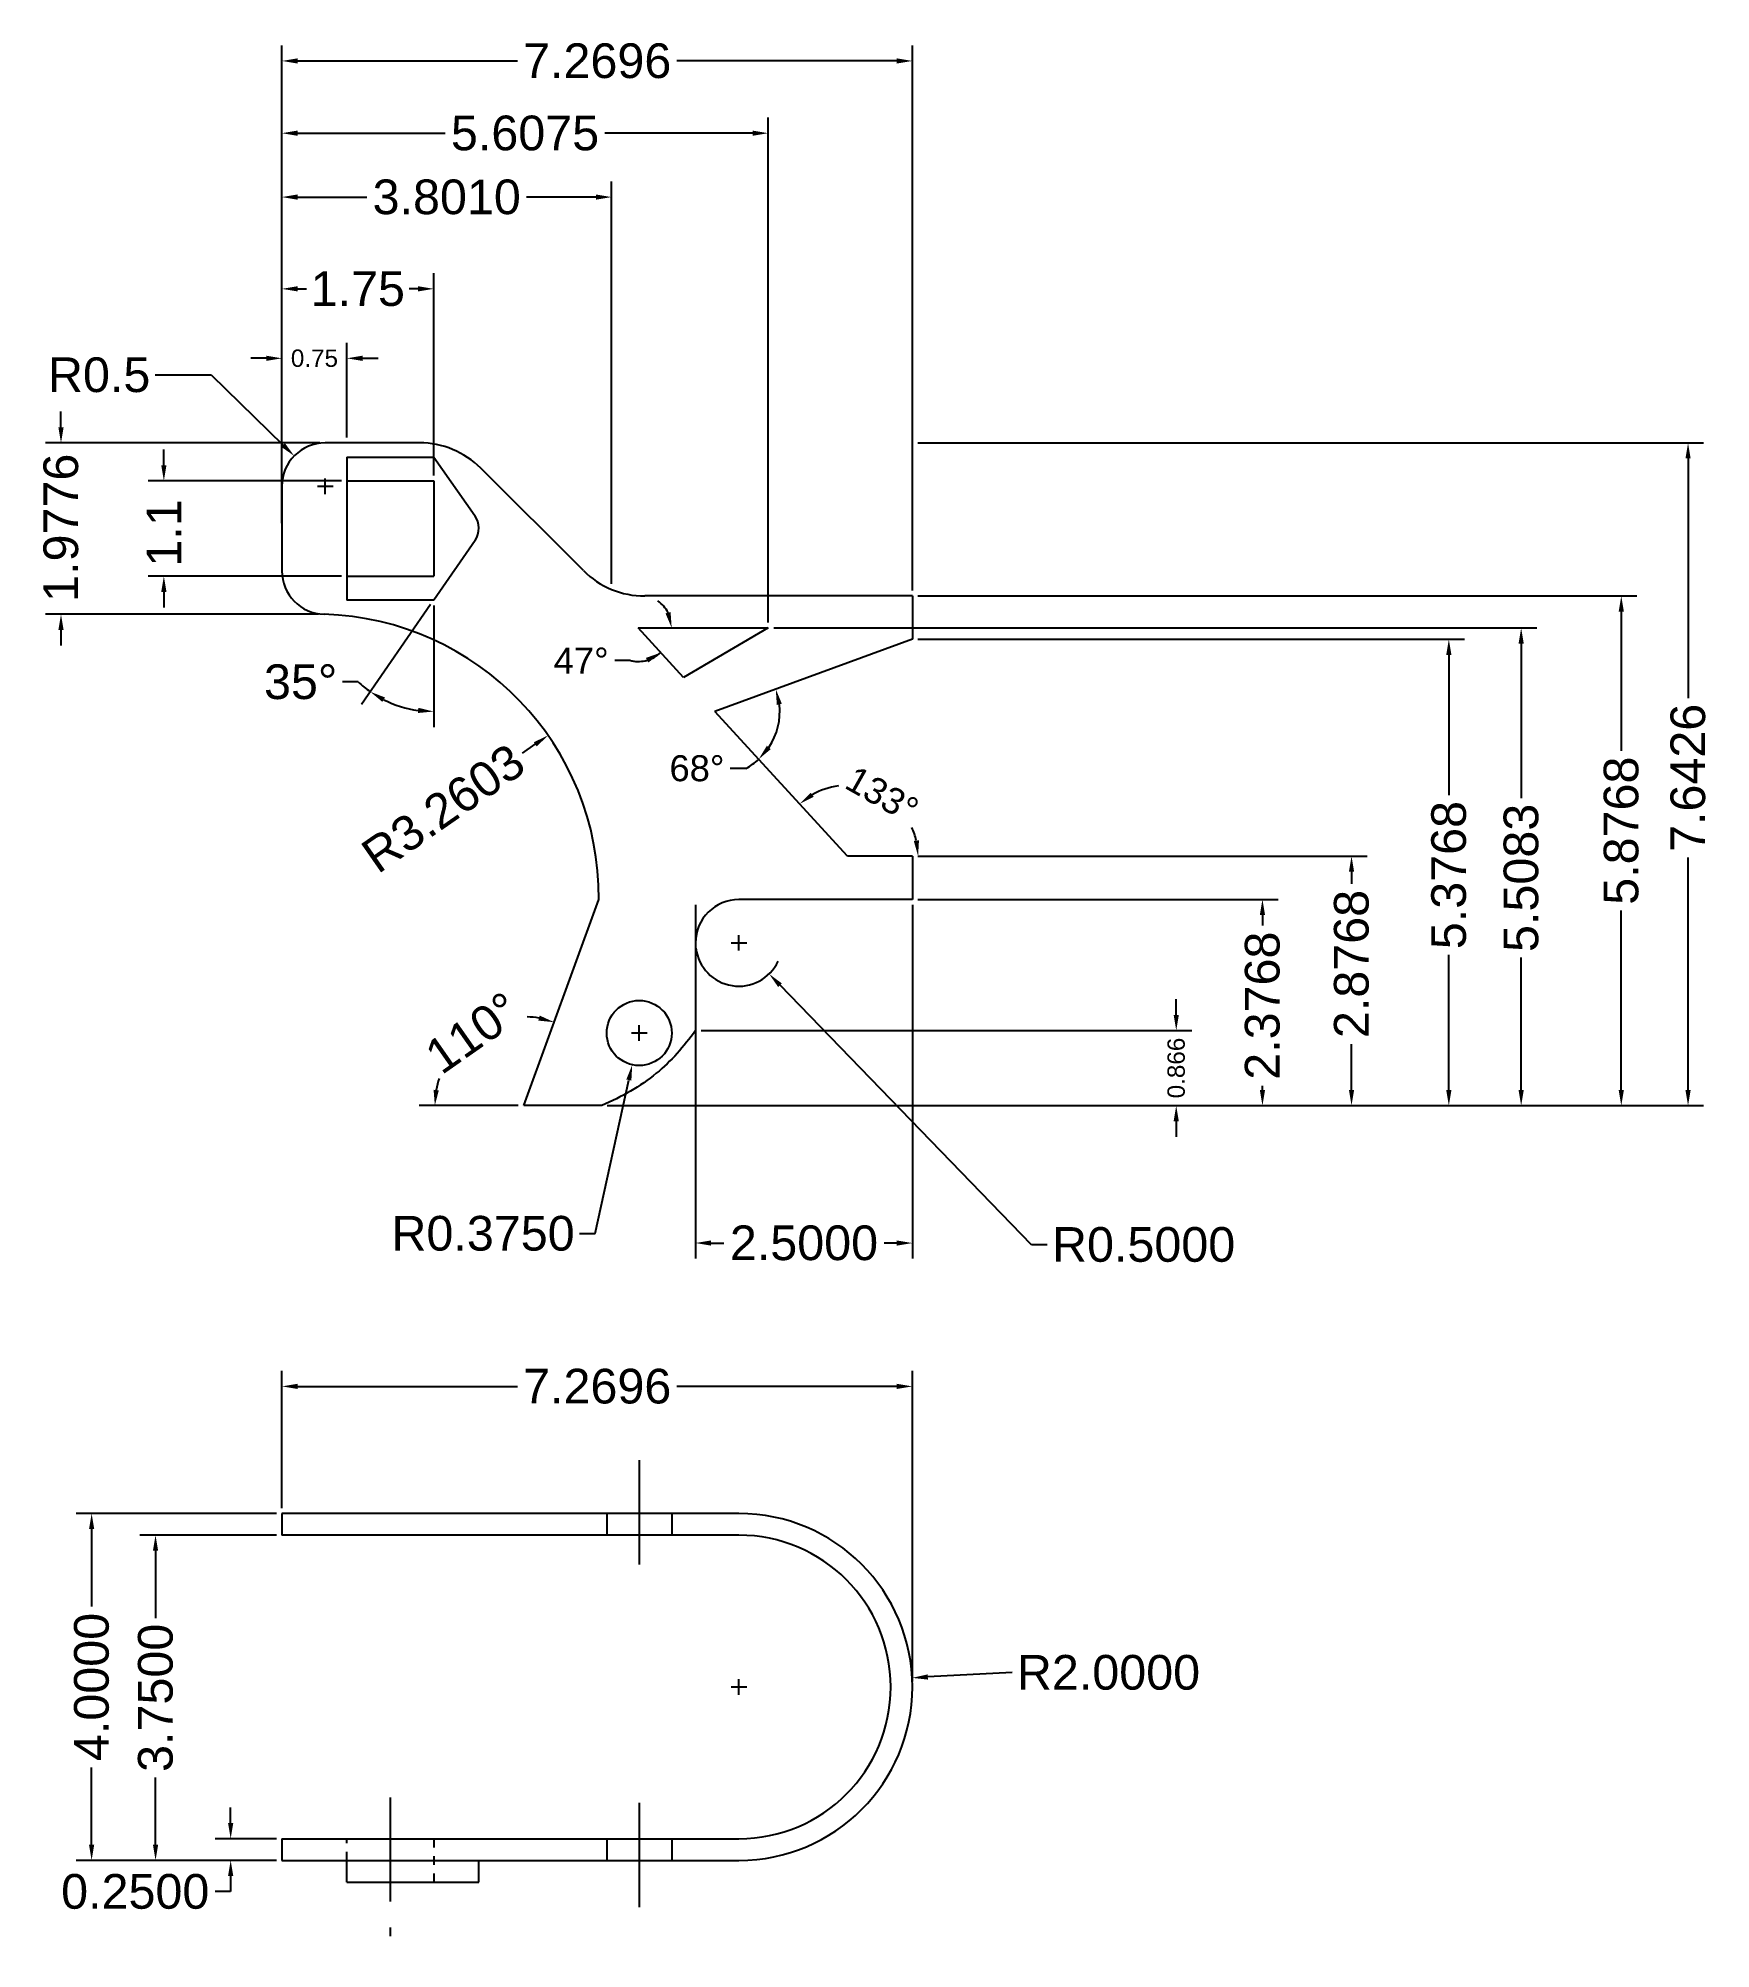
# Model space of a CAD drawing. Header units: centimetres. Extents: x 21.5 to 40.8, y 0.8 to 22.9.
import ezdxf

# ---------------------------------------------------------------- set-up
doc = ezdxf.new("R2010")
doc.units = ezdxf.units.CM
doc.header["$LTSCALE"] = 0.1
doc.header["$MEASUREMENT"] = 0
doc.linetypes.add('ACAD_ISO10W100', pattern=[18, 12, -3, 0, -3])
for name, color, linetype in [('Cotare', 3, 'Continuous'), ('Intrare clapa inchidere', 1, 'Continuous'), ('Linii centrale', 241, 'ACAD_ISO10W100'), ('Orificiu curea clapa', 30, 'Continuous'), ('Orificiu surub', 2, 'Continuous'), ('Rama de plastic', 4, 'Continuous')]:
    doc.layers.add(name, color=color, linetype=linetype)
doc.styles.get("Standard").update_dxf_attribs({"font": 'arial.ttf'})
doc.dimstyles.new('Proiect', dxfattribs={"dimtxt": 0.4, "dimasz": 0.18, "dimexe": 0.18, "dimexo": 0.0625, "dimgap": 0.09, "dimtad": 0, "dimtoh": 1, "dimdec": 4, "dimzin": 0, "dimdsep": 46, "dimtxsty": 'Standard', "dimcen": 0.09, "dimadec": 0, "dimazin": 0, "dimtfac": 1, "dimtdec": 4, "dimtofl": 0, "dimtmove": 0, "dimatfit": 3, "dimfxl": 1, "dimtolj": 1, "dimtzin": 0, "dimarcsym": 0})

# ---------------------------------------------------------------- blocks, each defined once
blk = doc.blocks.new('*D2')
at = {"layer": 'Cotare', "color": 0, "lineweight": -2, "transparency": 16777216}
for p, q in [((24.346, 17.267), (24.346, 22.777)), ((31.615, 16.49), (31.615, 22.777)), ((24.526, 22.597), (27.062, 22.597)), ((31.435, 22.597), (28.899, 22.597))]:
    blk.add_line(p, q, dxfattribs=at)
at = {"layer": 'Cotare', "color": 0, "transparency": 16777216}
for points in [[(24.526, 22.627), (24.526, 22.567), (24.346, 22.597)], [(31.435, 22.627), (31.435, 22.567), (31.615, 22.597)]]:
    blk.add_solid(points, dxfattribs=at)
at = {"layer": 'Defpoints', "color": 0, "transparency": 16777216}
for p in [(31.615, 22.597), (24.346, 17.205), (31.615, 16.428)]:
    blk.add_point(p, dxfattribs=at)
at = {"layer": 'Cotare', "color": 0, "transparency": 16777216, "insert": (27.981, 22.597), "char_height": 0.4, "attachment_point": 5}
blk.add_mtext('\\A1;7.2696', dxfattribs=at)
blk = doc.blocks.new('*D3')
at = {"layer": 'Cotare', "color": 0, "lineweight": -2, "transparency": 16777216}
for p, q in [((24.346, 17.267), (24.346, 21.207)), ((28.147, 16.566), (28.147, 21.207)), ((24.526, 21.027), (25.327, 21.027)), ((27.967, 21.027), (27.166, 21.027))]:
    blk.add_line(p, q, dxfattribs=at)
at = {"layer": 'Cotare', "color": 0, "transparency": 16777216}
for points in [[(24.526, 21.057), (24.526, 20.997), (24.346, 21.027)], [(27.967, 21.057), (27.967, 20.997), (28.147, 21.027)]]:
    blk.add_solid(points, dxfattribs=at)
at = {"layer": 'Defpoints', "color": 0, "transparency": 16777216}
for p in [(28.147, 21.027), (24.346, 17.205), (28.147, 16.504)]:
    blk.add_point(p, dxfattribs=at)
at = {"layer": 'Cotare', "color": 0, "transparency": 16777216, "insert": (26.246, 21.027), "char_height": 0.4, "attachment_point": 5}
blk.add_mtext('\\A1;3.8010', dxfattribs=at)
blk = doc.blocks.new('*D4')
at = {"layer": 'Cotare', "color": 0, "lineweight": -2, "transparency": 16777216}
for p, q in [((21.799, 18.373), (21.799, 18.553)), ((24.783, 18.193), (21.619, 18.193)), ((24.769, 16.216), (21.619, 16.216)), ((21.799, 16.036), (21.799, 15.856))]:
    blk.add_line(p, q, dxfattribs=at)
at = {"layer": 'Cotare', "color": 0, "transparency": 16777216}
for points in [[(21.769, 18.373), (21.829, 18.373), (21.799, 18.193)], [(21.769, 16.036), (21.829, 16.036), (21.799, 16.216)]]:
    blk.add_solid(points, dxfattribs=at)
at = {"layer": 'Defpoints', "color": 0, "transparency": 16777216}
for p in [(24.846, 18.193), (21.799, 16.216), (24.831, 16.216)]:
    blk.add_point(p, dxfattribs=at)
at = {"layer": 'Cotare', "color": 0, "transparency": 16777216, "insert": (21.799, 17.214), "char_height": 0.4, "attachment_point": 5, "rotation": 90}
blk.add_mtext('\\A1;1.9776', dxfattribs=at)
blk = doc.blocks.new('*D6')
at = {"layer": 'Cotare', "color": 0, "lineweight": -2, "transparency": 16777216}
blk.add_line((27.119, 14.614), (27.267, 14.717), dxfattribs=at)
at = {"layer": 'Cotare', "color": 0, "transparency": 16777216}
blk.add_solid([(27.25, 14.741), (27.284, 14.692), (27.414, 14.819)], dxfattribs=at)
at = {"layer": 'Defpoints', "color": 0, "transparency": 16777216}
for p in [(27.414, 14.819), (24.738, 12.957)]:
    blk.add_point(p, dxfattribs=at)
at = {"layer": 'Cotare', "color": 0, "transparency": 16777216, "insert": (26.206, 13.979), "char_height": 0.4, "attachment_point": 5, "rotation": 34.8394}
blk.add_mtext('\\A1;R3.2603', dxfattribs=at)
blk = doc.blocks.new('*D10')
at = {"layer": 'Cotare', "color": 0, "lineweight": -2, "transparency": 16777216}
for p, q in [((31.678, 18.193), (40.738, 18.193)), ((40.558, 18.013), (40.558, 15.249)), ((40.558, 10.731), (40.558, 13.412)), ((28.095, 10.551), (40.738, 10.551))]:
    blk.add_line(p, q, dxfattribs=at)
at = {"layer": 'Cotare', "color": 0, "transparency": 16777216}
for points in [[(40.528, 18.013), (40.588, 18.013), (40.558, 18.193)], [(40.528, 10.731), (40.588, 10.731), (40.558, 10.551)]]:
    blk.add_solid(points, dxfattribs=at)
at = {"layer": 'Defpoints', "color": 0, "transparency": 16777216}
for p in [(31.615, 18.193), (28.033, 10.551), (40.558, 10.551)]:
    blk.add_point(p, dxfattribs=at)
at = {"layer": 'Cotare', "color": 0, "transparency": 16777216, "insert": (40.558, 14.33), "char_height": 0.4, "attachment_point": 5, "rotation": 90}
blk.add_mtext('\\A1;7.6426', dxfattribs=at)
blk = doc.blocks.new('*D11')
at = {"layer": 'Cotare', "color": 0, "lineweight": -2, "transparency": 16777216}
for p, q in [((31.678, 16.428), (39.968, 16.428)), ((39.788, 16.248), (39.788, 14.642)), ((39.788, 10.731), (39.788, 12.801)), ((31.775, 10.551), (39.968, 10.551))]:
    blk.add_line(p, q, dxfattribs=at)
at = {"layer": 'Cotare', "color": 0, "transparency": 16777216}
for points in [[(39.758, 16.248), (39.818, 16.248), (39.788, 16.428)], [(39.758, 10.731), (39.818, 10.731), (39.788, 10.551)]]:
    blk.add_solid(points, dxfattribs=at)
at = {"layer": 'Defpoints', "color": 0, "transparency": 16777216}
for p in [(31.615, 16.428), (31.713, 10.551), (39.788, 10.551)]:
    blk.add_point(p, dxfattribs=at)
at = {"layer": 'Cotare', "color": 0, "transparency": 16777216, "insert": (39.788, 13.721), "char_height": 0.4, "attachment_point": 5, "rotation": 90}
blk.add_mtext('\\A1;5.8768', dxfattribs=at)
blk = doc.blocks.new('*D13')
at = {"layer": 'Cotare', "color": 0, "lineweight": -2, "transparency": 16777216}
for p, q in [((31.678, 13.428), (36.858, 13.428)), ((36.678, 13.248), (36.678, 13.108)), ((36.678, 10.731), (36.678, 11.259)), ((31.775, 10.551), (36.858, 10.551))]:
    blk.add_line(p, q, dxfattribs=at)
at = {"layer": 'Cotare', "color": 0, "transparency": 16777216}
for points in [[(36.648, 13.248), (36.708, 13.248), (36.678, 13.428)], [(36.648, 10.731), (36.708, 10.731), (36.678, 10.551)]]:
    blk.add_solid(points, dxfattribs=at)
at = {"layer": 'Defpoints', "color": 0, "transparency": 16777216}
for p in [(31.615, 13.428), (31.713, 10.551), (36.678, 10.551)]:
    blk.add_point(p, dxfattribs=at)
at = {"layer": 'Cotare', "color": 0, "transparency": 16777216, "insert": (36.678, 12.184), "char_height": 0.4, "attachment_point": 5, "rotation": 90}
blk.add_mtext('\\A1;2.8768', dxfattribs=at)
blk = doc.blocks.new('*D14')
at = {"layer": 'Cotare', "color": 0, "lineweight": -2, "transparency": 16777216}
for p, q in [((31.678, 12.928), (35.831, 12.928)), ((35.651, 12.748), (35.651, 12.627)), ((35.651, 10.731), (35.651, 10.779)), ((31.678, 10.551), (35.831, 10.551))]:
    blk.add_line(p, q, dxfattribs=at)
at = {"layer": 'Cotare', "color": 0, "transparency": 16777216}
for points in [[(35.621, 12.748), (35.681, 12.748), (35.651, 12.928)], [(35.621, 10.731), (35.681, 10.731), (35.651, 10.551)]]:
    blk.add_solid(points, dxfattribs=at)
at = {"layer": 'Defpoints', "color": 0, "transparency": 16777216}
for p in [(31.615, 12.928), (31.615, 10.551), (35.651, 10.551)]:
    blk.add_point(p, dxfattribs=at)
at = {"layer": 'Cotare', "color": 0, "transparency": 16777216, "insert": (35.651, 11.703), "char_height": 0.4, "attachment_point": 5, "rotation": 90}
blk.add_mtext('\\A1;2.3768', dxfattribs=at)
blk = doc.blocks.new('*D16')
at = {"layer": 'Cotare', "color": 0, "lineweight": -2, "transparency": 16777216}
for p, q in [((29.115, 12.865), (29.115, 8.786)), ((31.615, 12.865), (31.615, 8.786)), ((29.295, 8.966), (29.442, 8.966)), ((31.435, 8.966), (31.288, 8.966))]:
    blk.add_line(p, q, dxfattribs=at)
at = {"layer": 'Cotare', "color": 0, "transparency": 16777216}
for points in [[(29.295, 8.996), (29.295, 8.936), (29.115, 8.966)], [(31.435, 8.996), (31.435, 8.936), (31.615, 8.966)]]:
    blk.add_solid(points, dxfattribs=at)
at = {"layer": 'Defpoints', "color": 0, "transparency": 16777216}
for p in [(29.115, 12.928), (31.615, 12.928), (29.115, 8.966)]:
    blk.add_point(p, dxfattribs=at)
at = {"layer": 'Cotare', "color": 0, "transparency": 16777216, "insert": (30.365, 8.966), "char_height": 0.4, "attachment_point": 5}
blk.add_mtext('\\A1;2.5000', dxfattribs=at)
blk = doc.blocks.new('*D18')
at = {"layer": 'Cotare', "color": 0, "lineweight": -2, "transparency": 16777216}
for p, q in [((34.657, 11.597), (34.657, 11.777)), ((29.178, 11.417), (34.837, 11.417)), ((29.178, 10.551), (34.837, 10.551)), ((34.657, 10.371), (34.657, 10.191))]:
    blk.add_line(p, q, dxfattribs=at)
at = {"layer": 'Cotare', "color": 0, "transparency": 16777216}
for points in [[(34.627, 11.597), (34.687, 11.597), (34.657, 11.417)], [(34.627, 10.371), (34.687, 10.371), (34.657, 10.551)]]:
    blk.add_solid(points, dxfattribs=at)
at = {"layer": 'Defpoints', "color": 0, "transparency": 16777216}
for p in [(29.115, 11.417), (29.115, 10.551), (34.657, 10.551)]:
    blk.add_point(p, dxfattribs=at)
at = {"layer": 'Cotare', "color": 0, "transparency": 16777216, "insert": (34.657, 10.984), "char_height": 0.2, "attachment_point": 5, "rotation": 90}
blk.add_mtext('\\A1;0.866', dxfattribs=at)
blk = doc.blocks.new('*D19')
at = {"layer": 'Cotare', "color": 0, "lineweight": -2, "transparency": 16777216}
blk.add_line((27.071, 10.551), (25.929, 10.551), dxfattribs=at)
for start, end in [(80.0824, 87.8224), (162.1776, 169.9176)]:
    blk.add_arc((27.134, 10.551), 1.024, start, end, dxfattribs=at)
at = {"layer": 'Cotare', "color": 0, "transparency": 16777216}
for points in [[(27.318, 11.589), (27.302, 11.531), (27.484, 11.513)], [(26.155, 10.727), (26.095, 10.733), (26.109, 10.551)]]:
    blk.add_solid(points, dxfattribs=at)
at = {"layer": 'Defpoints', "color": 0, "transparency": 16777216}
for p in [(27.999, 12.928), (26.84, 11.532), (27.134, 10.551), (27.134, 10.551), (28.033, 10.551)]:
    blk.add_point(p, dxfattribs=at)
at = {"layer": 'Cotare', "color": 0, "transparency": 16777216, "insert": (26.546, 11.39), "char_height": 0.4, "attachment_point": 5, "rotation": 35}
blk.add_mtext('\\A1;110°', dxfattribs=at)
blk = doc.blocks.new('*D20')
at = {"layer": 'Cotare', "color": 0, "lineweight": -2, "transparency": 16777216}
for p, q in [((30.016, 16.059), (38.814, 16.059)), ((38.634, 15.879), (38.634, 14.097)), ((38.634, 10.731), (38.634, 12.257)), ((30.124, 10.551), (38.814, 10.551))]:
    blk.add_line(p, q, dxfattribs=at)
at = {"layer": 'Cotare', "color": 0, "transparency": 16777216}
for points in [[(38.604, 15.879), (38.664, 15.879), (38.634, 16.059)], [(38.604, 10.731), (38.664, 10.731), (38.634, 10.551)]]:
    blk.add_solid(points, dxfattribs=at)
at = {"layer": 'Defpoints', "color": 0, "transparency": 16777216}
for p in [(29.953, 16.059), (30.061, 10.551), (38.634, 10.551)]:
    blk.add_point(p, dxfattribs=at)
at = {"layer": 'Cotare', "color": 0, "transparency": 16777216, "insert": (38.634, 13.177), "char_height": 0.4, "attachment_point": 5, "rotation": 90}
blk.add_mtext('\\A1;5.5083', dxfattribs=at)
blk = doc.blocks.new('*D21')
at = {"layer": 'Cotare', "color": 0, "lineweight": -2, "transparency": 16777216}
for p, q in [((31.678, 15.928), (37.98, 15.928)), ((37.8, 15.748), (37.8, 14.13)), ((37.8, 10.731), (37.8, 12.288)), ((31.678, 10.551), (37.98, 10.551))]:
    blk.add_line(p, q, dxfattribs=at)
at = {"layer": 'Cotare', "color": 0, "transparency": 16777216}
for points in [[(37.77, 15.748), (37.83, 15.748), (37.8, 15.928)], [(37.77, 10.731), (37.83, 10.731), (37.8, 10.551)]]:
    blk.add_solid(points, dxfattribs=at)
at = {"layer": 'Defpoints', "color": 0, "transparency": 16777216}
for p in [(31.615, 15.928), (31.615, 10.551), (37.8, 10.551)]:
    blk.add_point(p, dxfattribs=at)
at = {"layer": 'Cotare', "color": 0, "transparency": 16777216, "insert": (37.8, 13.209), "char_height": 0.4, "attachment_point": 5, "rotation": 90}
blk.add_mtext('\\A1;5.3768', dxfattribs=at)
blk = doc.blocks.new('*D22')
at = {"layer": 'Cotare', "color": 0, "lineweight": -2, "transparency": 16777216}
blk.add_line((31.678, 13.428), (31.861, 13.428), dxfattribs=at)
for start, end in [(97.2294, 119.8378), (12.6727, 23.9448)]:
    blk.add_arc((30.865, 13.428), 0.815, start, end, dxfattribs=at)
at = {"layer": 'Cotare', "color": 0, "transparency": 16777216}
for points in [[(30.477, 14.111), (30.442, 14.159), (30.314, 14.029)], [(31.691, 13.61), (31.631, 13.603), (31.681, 13.428)]]:
    blk.add_solid(points, dxfattribs=at)
at = {"layer": 'Defpoints', "color": 0, "transparency": 16777216}
for p in [(29.336, 15.096), (30.889, 14.243), (30.865, 13.428), (30.865, 13.428), (31.615, 13.428)]:
    blk.add_point(p, dxfattribs=at)
at = {"layer": 'Cotare', "color": 0, "transparency": 16777216, "insert": (31.266, 14.138), "char_height": 0.3, "attachment_point": 5, "rotation": 330.5871}
blk.add_mtext('\\A1;133°', dxfattribs=at)
blk = doc.blocks.new('*D27')
at = {"layer": 'Cotare', "color": 0, "lineweight": -2, "transparency": 16777216}
for p, q in [((26.06, 16.328), (25.262, 15.175)), ((26.096, 16.317), (26.096, 14.915)), ((25.224, 15.436), (25.044, 15.436))]:
    blk.add_line(p, q, dxfattribs=at)
for start, end in [(227.2868, 235.3222), (243.3576, 261.9646)]:
    blk.add_arc((26.096, 16.38), 1.285, start, end, dxfattribs=at)
at = {"layer": 'Cotare', "color": 0, "transparency": 16777216}
for points in [[(25.504, 15.206), (25.535, 15.257), (25.365, 15.323)], [(25.918, 15.138), (25.914, 15.078), (26.096, 15.095)]]:
    blk.add_solid(points, dxfattribs=at)
at = {"layer": 'Defpoints', "color": 0, "transparency": 16777216}
for p in [(26.096, 17.755), (26.572, 17.069), (26.096, 16.655), (26.096, 16.38), (25.838, 15.121)]:
    blk.add_point(p, dxfattribs=at)
at = {"layer": 'Cotare', "color": 0, "transparency": 16777216, "insert": (24.562, 15.436), "char_height": 0.4, "attachment_point": 5}
blk.add_mtext('\\A1;35°', dxfattribs=at)
blk = doc.blocks.new('*D28')
at = {"layer": 'Cotare', "color": 0, "lineweight": -2, "transparency": 16777216}
for p, q in [((24.346, 18.256), (24.346, 20.149)), ((26.096, 17.817), (26.096, 20.149)), ((24.526, 19.969), (24.629, 19.969)), ((25.916, 19.969), (25.813, 19.969))]:
    blk.add_line(p, q, dxfattribs=at)
at = {"layer": 'Cotare', "color": 0, "transparency": 16777216}
for points in [[(24.526, 19.999), (24.526, 19.939), (24.346, 19.969)], [(25.916, 19.999), (25.916, 19.939), (26.096, 19.969)]]:
    blk.add_solid(points, dxfattribs=at)
at = {"layer": 'Defpoints', "color": 0, "transparency": 16777216}
for p in [(26.096, 19.969), (24.346, 18.193), (26.096, 17.755)]:
    blk.add_point(p, dxfattribs=at)
at = {"layer": 'Cotare', "color": 0, "transparency": 16777216, "insert": (25.221, 19.969), "char_height": 0.4, "attachment_point": 5}
blk.add_mtext('\\A1;1.75', dxfattribs=at)
blk = doc.blocks.new('*D31')
at = {"layer": 'Cotare', "color": 0, "lineweight": -2, "transparency": 16777216}
blk.add_line((28.366, 15.682), (28.186, 15.682), dxfattribs=at)
for start, end in [(26.923, 53.8461), (257.0143, 312.5104), (258.6644, 285.5874)]:
    blk.add_arc((28.453, 16.059), 0.387, start, end, dxfattribs=at)
at = {"layer": 'Cotare', "color": 0, "transparency": 16777216}
for points in [[(28.827, 16.241), (28.769, 16.227), (28.84, 16.059)], [(28.542, 15.713), (28.572, 15.66), (28.714, 15.774)]]:
    blk.add_solid(points, dxfattribs=at)
at = {"layer": 'Defpoints', "color": 0, "transparency": 16777216}
for p in [(28.453, 16.059), (28.453, 16.059), (28.825, 15.954), (29.953, 16.059), (28.976, 15.489)]:
    blk.add_point(p, dxfattribs=at)
at = {"layer": 'Cotare', "color": 0, "transparency": 16777216, "insert": (27.796, 15.682), "char_height": 0.3, "attachment_point": 5}
blk.add_mtext('\\A1;47°', dxfattribs=at)
blk = doc.blocks.new('*D32')
at = {"layer": 'Cotare', "color": 0, "lineweight": -2, "transparency": 16777216}
blk.add_line((29.696, 14.439), (29.516, 14.439), dxfattribs=at)
for start, end in [(326.2975, 6.2493), (298.7234, 312.5104)]:
    blk.add_arc((29.336, 15.096), 0.75, start, end, dxfattribs=at)
at = {"layer": 'Cotare', "color": 0, "transparency": 16777216}
for points in [[(30.052, 15.171), (30.11, 15.185), (30.04, 15.353)], [(29.982, 14.661), (29.937, 14.7), (29.842, 14.544)]]:
    blk.add_solid(points, dxfattribs=at)
at = {"layer": 'Defpoints', "color": 0, "transparency": 16777216}
for p in [(31.615, 15.928), (29.336, 15.096), (29.336, 15.096), (30.085, 15.064), (30.865, 13.428)]:
    blk.add_point(p, dxfattribs=at)
at = {"layer": 'Cotare', "color": 0, "transparency": 16777216, "insert": (29.131, 14.439), "char_height": 0.3, "attachment_point": 5}
blk.add_mtext('\\A1;68°', dxfattribs=at)
blk = doc.blocks.new('*D33')
at = {"layer": 'Cotare', "color": 0, "lineweight": -2, "transparency": 16777216}
for p, q in [((24.346, 17.267), (24.346, 21.944)), ((29.953, 16.122), (29.953, 21.944)), ((24.526, 21.764), (26.228, 21.764)), ((29.773, 21.764), (28.071, 21.764))]:
    blk.add_line(p, q, dxfattribs=at)
at = {"layer": 'Cotare', "color": 0, "transparency": 16777216}
for points in [[(24.526, 21.794), (24.526, 21.734), (24.346, 21.764)], [(29.773, 21.794), (29.773, 21.734), (29.953, 21.764)]]:
    blk.add_solid(points, dxfattribs=at)
at = {"layer": 'Defpoints', "color": 0, "transparency": 16777216}
for p in [(29.953, 21.764), (24.346, 17.205), (29.953, 16.059)]:
    blk.add_point(p, dxfattribs=at)
at = {"layer": 'Cotare', "color": 0, "transparency": 16777216, "insert": (27.149, 21.764), "char_height": 0.4, "attachment_point": 5}
blk.add_mtext('\\A1;5.6075', dxfattribs=at)
blk = doc.blocks.new('*D35')
at = {"layer": 'Cotare', "color": 0, "lineweight": -2, "transparency": 16777216}
for p, q in [((22.886, 18.976), (23.53, 18.976)), ((23.53, 18.976), (24.359, 18.168)), ((24.756, 17.693), (24.936, 17.693)), ((24.846, 17.603), (24.846, 17.783))]:
    blk.add_line(p, q, dxfattribs=at)
at = {"layer": 'Cotare', "color": 0, "transparency": 16777216}
blk.add_solid([(24.38, 18.19), (24.338, 18.147), (24.488, 18.043)], dxfattribs=at)
at = {"layer": 'Defpoints', "color": 0, "transparency": 16777216}
for p in [(24.488, 18.043), (24.846, 17.693)]:
    blk.add_point(p, dxfattribs=at)
at = {"layer": 'Cotare', "color": 0, "transparency": 16777216, "insert": (22.239, 18.976), "char_height": 0.4, "attachment_point": 5}
blk.add_mtext('\\A1;R0.5', dxfattribs=at)
blk = doc.blocks.new('*D38')
at = {"layer": 'Cotare', "color": 0, "lineweight": -2, "transparency": 16777216}
for p, q in [((22.985, 17.935), (22.985, 18.115)), ((25.033, 17.755), (22.805, 17.755)), ((25.033, 16.655), (22.805, 16.655)), ((22.985, 16.475), (22.985, 16.295))]:
    blk.add_line(p, q, dxfattribs=at)
at = {"layer": 'Cotare', "color": 0, "transparency": 16777216}
for points in [[(22.955, 17.935), (23.015, 17.935), (22.985, 17.755)], [(22.955, 16.475), (23.015, 16.475), (22.985, 16.655)]]:
    blk.add_solid(points, dxfattribs=at)
at = {"layer": 'Defpoints', "color": 0, "transparency": 16777216}
for p in [(25.096, 17.755), (22.985, 16.655), (25.096, 16.655)]:
    blk.add_point(p, dxfattribs=at)
at = {"layer": 'Cotare', "color": 0, "transparency": 16777216, "insert": (22.985, 17.155), "char_height": 0.4, "attachment_point": 5, "rotation": 90}
blk.add_mtext('\\A1;1.1', dxfattribs=at)
blk = doc.blocks.new('*D39')
at = {"layer": 'Cotare', "color": 0, "lineweight": -2, "transparency": 16777216}
for p, q in [((28.466, 11.298), (28.466, 11.478)), ((28.376, 11.388), (28.556, 11.388)), ((27.956, 9.076), (28.346, 10.846)), ((27.776, 9.076), (27.956, 9.076))]:
    blk.add_line(p, q, dxfattribs=at)
at = {"layer": 'Cotare', "color": 0, "transparency": 16777216}
blk.add_solid([(28.317, 10.852), (28.375, 10.839), (28.385, 11.022)], dxfattribs=at)
at = {"layer": 'Defpoints', "color": 0, "transparency": 16777216}
for p in [(28.466, 11.388), (28.385, 11.022)]:
    blk.add_point(p, dxfattribs=at)
at = {"layer": 'Cotare', "color": 0, "transparency": 16777216, "insert": (26.665, 9.076), "char_height": 0.4, "attachment_point": 5}
blk.add_mtext('\\A1;R0.3750', dxfattribs=at)
blk = doc.blocks.new('*D40')
at = {"layer": 'Cotare', "color": 0, "lineweight": -2, "transparency": 16777216}
for p, q in [((29.525, 12.428), (29.705, 12.428)), ((29.615, 12.338), (29.615, 12.518)), ((32.99, 8.947), (30.089, 11.939)), ((33.17, 8.947), (32.99, 8.947))]:
    blk.add_line(p, q, dxfattribs=at)
blk.add_arc((29.615, 12.428), 0.5, 187.162, 334.7447, dxfattribs=at)
at = {"layer": 'Cotare', "color": 0, "transparency": 16777216}
blk.add_solid([(30.11, 11.96), (30.067, 11.919), (29.963, 12.069)], dxfattribs=at)
at = {"layer": 'Defpoints', "color": 0, "transparency": 16777216}
for p in [(29.615, 12.428), (29.963, 12.069)]:
    blk.add_point(p, dxfattribs=at)
at = {"layer": 'Cotare', "color": 0, "transparency": 16777216, "insert": (34.281, 8.947), "char_height": 0.4, "attachment_point": 5}
blk.add_mtext('\\A1;R0.5000', dxfattribs=at)
blk = doc.blocks.new('*D41')
at = {"layer": 'Cotare', "color": 0, "lineweight": -2, "transparency": 16777216}
for p, q in [((24.283, 5.847), (21.972, 5.847)), ((22.152, 5.667), (22.152, 4.775)), ((22.152, 2.027), (22.152, 2.919)), ((24.283, 1.847), (21.972, 1.847))]:
    blk.add_line(p, q, dxfattribs=at)
at = {"layer": 'Cotare', "color": 0, "transparency": 16777216}
for points in [[(22.122, 5.667), (22.182, 5.667), (22.152, 5.847)], [(22.122, 2.027), (22.182, 2.027), (22.152, 1.847)]]:
    blk.add_solid(points, dxfattribs=at)
at = {"layer": 'Defpoints', "color": 0, "transparency": 16777216}
for p in [(24.346, 5.847), (22.152, 1.847), (24.346, 1.847)]:
    blk.add_point(p, dxfattribs=at)
at = {"layer": 'Cotare', "color": 0, "transparency": 16777216, "insert": (22.152, 3.847), "char_height": 0.4, "attachment_point": 5, "rotation": 90}
blk.add_mtext('\\A1;4.0000', dxfattribs=at)
blk = doc.blocks.new('*D42')
at = {"layer": 'Cotare', "color": 0, "lineweight": -2, "transparency": 16777216}
for p, q in [((24.283, 5.597), (22.709, 5.597)), ((22.889, 5.417), (22.889, 4.641)), ((22.889, 2.027), (22.889, 2.803)), ((24.283, 1.847), (22.709, 1.847))]:
    blk.add_line(p, q, dxfattribs=at)
at = {"layer": 'Cotare', "color": 0, "transparency": 16777216}
for points in [[(22.859, 5.417), (22.919, 5.417), (22.889, 5.597)], [(22.859, 2.027), (22.919, 2.027), (22.889, 1.847)]]:
    blk.add_solid(points, dxfattribs=at)
at = {"layer": 'Defpoints', "color": 0, "transparency": 16777216}
for p in [(24.346, 5.597), (22.889, 1.847), (24.346, 1.847)]:
    blk.add_point(p, dxfattribs=at)
at = {"layer": 'Cotare', "color": 0, "transparency": 16777216, "insert": (22.889, 3.722), "char_height": 0.4, "attachment_point": 5, "rotation": 90}
blk.add_mtext('\\A1;3.7500', dxfattribs=at)
blk = doc.blocks.new('*D43')
at = {"layer": 'Cotare', "color": 0, "lineweight": -2, "transparency": 16777216}
for p, q in [((23.755, 2.277), (23.755, 2.457)), ((24.283, 2.097), (23.575, 2.097)), ((24.283, 1.847), (23.575, 1.847)), ((23.755, 1.667), (23.755, 1.487)), ((23.755, 1.487), (23.575, 1.487))]:
    blk.add_line(p, q, dxfattribs=at)
at = {"layer": 'Cotare', "color": 0, "transparency": 16777216}
for points in [[(23.725, 2.277), (23.785, 2.277), (23.755, 2.097)], [(23.725, 1.667), (23.785, 1.667), (23.755, 1.847)]]:
    blk.add_solid(points, dxfattribs=at)
at = {"layer": 'Defpoints', "color": 0, "transparency": 16777216}
for p in [(24.346, 2.097), (23.755, 1.847), (24.346, 1.847)]:
    blk.add_point(p, dxfattribs=at)
at = {"layer": 'Cotare', "color": 0, "transparency": 16777216, "insert": (22.655, 1.487), "char_height": 0.4, "attachment_point": 5}
blk.add_mtext('\\A1;0.2500', dxfattribs=at)
blk = doc.blocks.new('*D45')
at = {"layer": 'Cotare', "color": 0, "lineweight": -2, "transparency": 16777216}
for p, q in [((24.346, 5.909), (24.346, 7.493)), ((31.615, 3.909), (31.615, 7.493)), ((24.526, 7.313), (27.062, 7.313)), ((31.435, 7.313), (28.899, 7.313))]:
    blk.add_line(p, q, dxfattribs=at)
at = {"layer": 'Cotare', "color": 0, "transparency": 16777216}
for points in [[(24.526, 7.343), (24.526, 7.283), (24.346, 7.313)], [(31.435, 7.343), (31.435, 7.283), (31.615, 7.313)]]:
    blk.add_solid(points, dxfattribs=at)
at = {"layer": 'Defpoints', "color": 0, "transparency": 16777216}
for p in [(31.615, 7.313), (24.346, 5.847), (31.615, 3.847)]:
    blk.add_point(p, dxfattribs=at)
at = {"layer": 'Cotare', "color": 0, "transparency": 16777216, "insert": (27.981, 7.313), "char_height": 0.4, "attachment_point": 5}
blk.add_mtext('\\A1;7.2696', dxfattribs=at)
blk = doc.blocks.new('*D46')
at = {"layer": 'Cotare', "color": 0, "lineweight": -2, "transparency": 16777216}
for p, q in [((32.765, 4.013), (31.792, 3.962)), ((29.525, 3.847), (29.705, 3.847)), ((29.615, 3.757), (29.615, 3.937))]:
    blk.add_line(p, q, dxfattribs=at)
at = {"layer": 'Cotare', "color": 0, "transparency": 16777216}
blk.add_solid([(31.791, 3.992), (31.794, 3.932), (31.613, 3.952)], dxfattribs=at)
at = {"layer": 'Defpoints', "color": 0, "transparency": 16777216}
for p in [(29.615, 3.847), (31.613, 3.952)]:
    blk.add_point(p, dxfattribs=at)
at = {"layer": 'Cotare', "color": 0, "transparency": 16777216, "insert": (33.876, 4.013), "char_height": 0.4, "attachment_point": 5}
blk.add_mtext('\\A1;R2.0000', dxfattribs=at)
blk = doc.blocks.new('*D47')
at = {"layer": 'Cotare', "color": 0, "lineweight": -2, "transparency": 16777216}
for p, q in [((24.166, 19.168), (23.986, 19.168)), ((24.346, 18.256), (24.346, 19.348)), ((25.096, 18.256), (25.096, 19.348)), ((25.276, 19.168), (25.456, 19.168))]:
    blk.add_line(p, q, dxfattribs=at)
at = {"layer": 'Cotare', "color": 0, "transparency": 16777216}
for points in [[(24.166, 19.198), (24.166, 19.138), (24.346, 19.168)], [(25.276, 19.198), (25.276, 19.138), (25.096, 19.168)]]:
    blk.add_solid(points, dxfattribs=at)
at = {"layer": 'Defpoints', "color": 0, "transparency": 16777216}
for p in [(25.096, 19.168), (24.346, 18.193), (25.096, 18.193)]:
    blk.add_point(p, dxfattribs=at)
at = {"layer": 'Cotare', "color": 0, "transparency": 16777216, "insert": (24.721, 19.168), "char_height": 0.2, "attachment_point": 5}
blk.add_mtext('\\A1;0.75', dxfattribs=at)

msp = doc.modelspace()

# ---------------------------------------------------------------- linework, layer by layer
at = {"layer": 'Intrare clapa inchidere'}
for p, q in [((25.09572, 18.02953), (25.09572, 17.75453)), ((25.09572, 18.02953), (26.09572, 18.02953)), ((26.09572, 18.02953), (26.57119, 17.35479)), ((26.57242, 17.06854), (26.09572, 16.37953)), ((25.09572, 16.65453), (25.09572, 16.37953)), ((26.09572, 16.37953), (25.09572, 16.37953)), ((25.09572, 1.59699), (25.09572, 1.84699)), ((26.61682, 1.59699), (26.61682, 1.84699)), ((25.09572, 1.59699), (26.61682, 1.59699))]:
    msp.add_line(p, q, dxfattribs=at)
msp.add_arc((26.36683, 17.21078), 0.25, 325.322177, 35.17086, dxfattribs=at)
at = {"layer": 'Linii centrale'}
for p, q in [((28.46578, 6.46044), (28.46578, 5.03766)), ((25.59572, 2.57397), (25.59572, 0.82783)), ((28.46578, 2.5093), (28.46578, 1.28053)), ((25.09572, 1.84699), (26.09572, 1.84699))]:
    msp.add_line(p, q, dxfattribs=at)
at = {"layer": 'Orificiu curea clapa'}
for p, q in [((25.09572, 17.75453), (26.09572, 17.75453)), ((25.09572, 17.75453), (25.09572, 16.65453)), ((26.09572, 17.75453), (26.09572, 16.65453)), ((25.09572, 16.65453), (26.09572, 16.65453))]:
    msp.add_line(p, q, dxfattribs=at)
at = {"layer": 'Orificiu curea clapa', "linetype": 'ACAD_ISO10W100', "ltscale": 0.01}
for p, q in [((25.09572, 1.84699), (25.09572, 2.09699)), ((26.09572, 2.09699), (26.09572, 1.59699))]:
    msp.add_line(p, q, dxfattribs=at)
at = {"layer": 'Orificiu surub'}
for p, q in [((28.09078, 5.84699), (28.09078, 5.59699)), ((28.84078, 5.84699), (28.84078, 5.59699)), ((28.09078, 2.09699), (28.09078, 1.84699)), ((28.84078, 2.09699), (28.84078, 1.84699))]:
    msp.add_line(p, q, dxfattribs=at)
msp.add_circle((28.46578, 11.38779), 0.375, dxfattribs=at)
at = {"layer": 'Rama de plastic'}
for p, q in [((25.93213, 18.19342), (24.84572, 18.19342)), ((27.82255, 16.71975), (26.63848, 17.90129)), ((24.34572, 17.69342), (24.34572, 16.71564)), ((31.61531, 16.42761), (28.5289, 16.42761)), ((31.61531, 16.42761), (31.61531, 15.92761)), ((28.97566, 15.48905), (28.45317, 16.05904)), ((28.45317, 16.05904), (29.95317, 16.05904)), ((29.95317, 16.05904), (28.97566, 15.48905)), ((31.61531, 15.92761), (29.33571, 15.09627)), ((30.86531, 13.42761), (29.33571, 15.09627)), ((31.61531, 13.42761), (30.86531, 13.42761)), ((31.61531, 13.42761), (31.61531, 12.92761)), ((27.13356, 10.55078), (27.99866, 12.92761)), ((31.61531, 12.92761), (29.61531, 12.92761)), ((29.11531, 12.42761), (29.11531, 11.41677)), ((28.03299, 10.55078), (27.13356, 10.55078)), ((24.34572, 5.84699), (24.34572, 5.59699)), ((29.61531, 5.84699), (24.34572, 5.84699)), ((29.61531, 5.59699), (24.34572, 5.59699)), ((24.34572, 2.09699), (29.61531, 2.09699)), ((24.34572, 2.09699), (24.34572, 1.84699)), ((24.34572, 1.84699), (29.61531, 1.84699))]:
    msp.add_line(p, q, dxfattribs=at)
for centre, radius, start, end in [((24.84572, 17.69342), 0.5, 90, 180), ((25.93213, 17.19342), 1, 45.061281, 90), ((24.84572, 16.71564), 0.5, 180, 268.365861), ((28.5289, 17.42761), 1, 225.061281, 270), ((24.73849, 12.95687), 3.2603, 359.485874, 88.365861), ((29.61531, 12.42761), 0.5, 90, 180), ((29.61531, 3.84699), 2, 270, 90), ((29.61531, 3.84699), 1.75, 270, 90)]:
    msp.add_arc(centre, radius, start, end, dxfattribs=at)
msp.add_open_spline([(29.11531, 11.41677), (28.98138, 11.23162), (28.67314, 10.87947), (28.26191, 10.65178), (28.03299, 10.55078)], degree=3, knots=[1.88707603, 1.88707603, 1.88707603, 1.88707603, 3.25843532, 4.7509508, 4.7509508, 4.7509508, 4.7509508], dxfattribs=at)

# ---------------------------------------------------------------- dimensions: what is measured, and where the dimension line sits
at = {"layer": 'Cotare'}
for base, p1, p2, picture, middle in [((31.61531, 22.59665), (24.34572, 17.20453), (31.61531, 16.42761), '*D2', (27.98052, 22.59665)), ((29.953174, 21.763601), (24.34572, 17.204531), (29.953174, 16.059036), '*D33', (27.149447, 21.763601)), ((28.14671, 21.02667), (24.34572, 17.20453), (28.14671, 16.50353), '*D3', (26.24621, 21.02667))]:
    dim = msp.add_linear_dim(base=base, p1=p1, p2=p2, dimstyle='Proiect', dxfattribs=at)
    dim.commit()
    dim.dimension.update_dxf_attribs({"geometry": picture, "text_midpoint": middle, "dimtype": 160})
dim = msp.add_linear_dim(base=(26.09572, 19.96934), p1=(24.34572, 18.19342), p2=(26.09572, 17.75453), dimstyle='Proiect', override={"dimdec": 2}, dxfattribs=at)
dim.commit()
dim.dimension.update_dxf_attribs({"geometry": '*D28', "text_midpoint": (25.22072, 19.96934), "dimtype": 160})
dim = msp.add_radius_dim(center=(24.84572, 17.69342), mpoint=(24.48775, 18.04251), dimstyle='Proiect', override={"dimdec": 1}, dxfattribs=at)
dim.commit()
dim.dimension.update_dxf_attribs({"geometry": '*D35', "text_midpoint": (22.23939, 18.97609), "dimtype": 164})
dim = msp.add_linear_dim(base=(25.09572, 19.16834), p1=(24.34572, 18.19342), p2=(25.09572, 18.19342), dimstyle='Proiect', override={"dimtxt": 0.2, "dimdec": 2}, dxfattribs=at)
dim.commit()
dim.dimension.update_dxf_attribs({"geometry": '*D47', "text_midpoint": (24.72072, 19.16834)})
for base, p1, p2, picture, middle in [((21.79882, 16.21584), (24.84572, 18.19342), (24.83146, 16.21584), '*D4', (21.79882, 17.21388)), ((40.55758, 10.55078), (31.61531, 18.19342), (28.03299, 10.55078), '*D10', (40.55758, 14.33025)), ((39.78799, 10.55078), (31.61531, 16.42761), (31.71297, 10.55078), '*D11', (39.78799, 13.72148)), ((38.63361, 10.55078), (29.95317, 16.05904), (30.06137, 10.55078), '*D20', (38.63361, 13.1768)), ((37.79988, 10.55078), (31.61531, 15.92761), (31.61531, 10.55078), '*D21', (37.79988, 13.20884)), ((36.67756, 10.55078), (31.61531, 13.42761), (31.71297, 10.55078), '*D13', (36.67756, 12.18355)), ((35.65144, 10.55078), (31.61531, 12.92761), (31.61531, 10.55078), '*D14', (35.65144, 11.70294))]:
    dim = msp.add_linear_dim(base=base, p1=p1, p2=p2, angle=90, dimstyle='Proiect', dxfattribs=at)
    dim.commit()
    dim.dimension.update_dxf_attribs({"geometry": picture, "text_midpoint": middle, "dimtype": 160})
for base, p1, p2, override, picture, middle in [((22.98512, 16.65453), (25.09572, 17.75453), (25.09572, 16.65453), {"dimdec": 1}, '*D38', (22.98512, 17.15453)), ((34.65739, 10.55078), (29.11531, 11.41677), (29.11531, 10.55078), {"dimtxt": 0.2, "dimdec": 3}, '*D18', (34.65739, 10.98378))]:
    dim = msp.add_linear_dim(base=base, p1=p1, p2=p2, angle=90, dimstyle='Proiect', override=override, dxfattribs=at)
    dim.commit()
    dim.dimension.update_dxf_attribs({"geometry": picture, "text_midpoint": middle, "dimtype": 160})
for base, line1, line2, picture, middle in [((25.83832, 15.12105), ((26.57242, 17.06854), (26.09572, 16.37953)), ((26.09572, 17.75453), (26.09572, 16.65453)), '*D27', (24.56216, 15.43571)), ((26.83981, 11.53197), ((28.03299, 10.55078), (27.13356, 10.55078)), ((27.13356, 10.55078), (27.99866, 12.92761)), '*D19', (26.54609, 11.38977))]:
    dim = msp.add_angular_dim_2l(base=base, line1=line1, line2=line2, dimstyle='Proiect', dxfattribs=at)
    dim.commit()
    dim.dimension.update_dxf_attribs({"geometry": picture, "text_midpoint": middle})
for base, line1, line2, picture, middle in [((28.82512, 15.95358), ((28.97566, 15.48905), (28.45317, 16.05904)), ((28.45317, 16.05904), (29.95317, 16.05904)), '*D31', (27.79599, 15.68231)), ((30.08486, 15.06392), ((30.86531, 13.42761), (29.33571, 15.09627)), ((31.61531, 15.92761), (29.33571, 15.09627)), '*D32', (29.13099, 14.43869))]:
    dim = msp.add_angular_dim_2l(base=base, line1=line1, line2=line2, dimstyle='Proiect', override={"dimtxt": 0.3}, dxfattribs=at)
    dim.commit()
    dim.dimension.update_dxf_attribs({"geometry": picture, "text_midpoint": middle})
dim = msp.add_angular_dim_2l(base=(30.88893, 14.24275), line1=((31.61531, 13.42761), (30.86531, 13.42761)), line2=((30.86531, 13.42761), (29.33571, 15.09627)), dimstyle='Proiect', override={"dimtxt": 0.3}, dxfattribs=at)
dim.commit()
dim.dimension.update_dxf_attribs({"geometry": '*D22', "text_midpoint": (31.26579, 14.13798), "dimtype": 162})
for center, mpoint, picture, middle in [((24.73849, 12.95687), (27.4144, 14.8194), '*D6', (26.2065, 13.97866)), ((29.61531, 12.42761), (29.96338, 12.06866), '*D40', (34.28095, 8.94748)), ((28.46578, 11.38779), (28.38497, 11.0216), '*D39', (26.66453, 9.07564)), ((29.61531, 3.84699), (31.61253, 3.95241), '*D46', (32.76548, 4.01327))]:
    dim = msp.add_radius_dim(center=center, mpoint=mpoint, dimstyle='Proiect', dxfattribs=at)
    dim.commit()
    dim.dimension.update_dxf_attribs({"geometry": picture, "text_midpoint": middle, "dimtype": 164})
for base, p1, p2, picture, middle in [((29.11531, 8.96602), (31.61531, 12.92761), (29.11531, 12.92761), '*D16', (30.36531, 8.96602)), ((31.61531, 7.31342), (24.34572, 5.84699), (31.61531, 3.84699), '*D45', (27.98052, 7.31342))]:
    dim = msp.add_linear_dim(base=base, p1=p1, p2=p2, dimstyle='Proiect', dxfattribs=at)
    dim.commit()
    dim.dimension.update_dxf_attribs({"geometry": picture, "text_midpoint": middle})
for base, p1, picture, middle in [((22.15155, 1.84699), (24.34572, 5.84699), '*D41', (22.15155, 3.84699)), ((22.88907, 1.84699), (24.34572, 5.59699), '*D42', (22.88907, 3.72199)), ((23.75486, 1.84699), (24.34572, 2.09699), '*D43', (22.65526, 1.48699))]:
    dim = msp.add_linear_dim(base=base, p1=p1, p2=(24.34572, 1.84699), angle=90, dimstyle='Proiect', dxfattribs=at)
    dim.commit()
    dim.dimension.update_dxf_attribs({"geometry": picture, "text_midpoint": middle})

doc.saveas('drawing.dxf')
